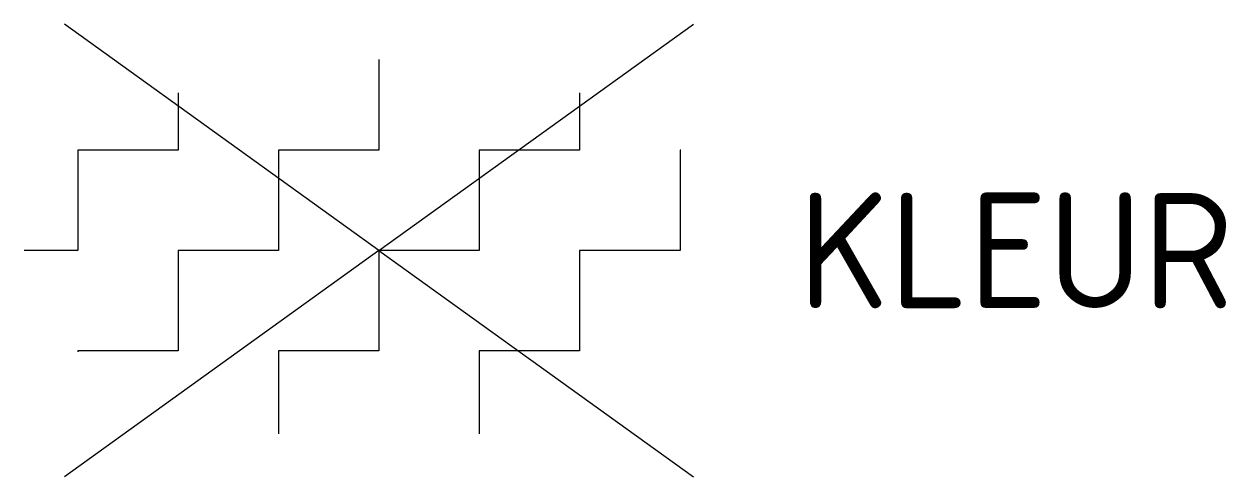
# Model space of a CAD drawing. Header units: metres. Extents: x -5.5 to 13.2, y -3.5 to 3.5.
import ezdxf
from ezdxf.enums import TextEntityAlignment as Align

# ---------------------------------------------------------------- set-up
doc = ezdxf.new("R2010")
doc.units = ezdxf.units.M
doc.styles.add('NLCS-ISO', font='NLCS-ISO.ttf')

msp = doc.modelspace()

# ---------------------------------------------------------------- linework, layer by layer
for q in [(-4.895, 3.524), (4.895, 3.524), (-4.895, -3.524), (4.895, -3.524)]:
    msp.add_line((0, 0), q)
at = {"flags": 128}
for points in [[(0, 2.975), (0, 1.562), (-1.562, 1.562), (-1.562, 0), (-3.125, 0), (-3.125, -1.562), (-4.688, -1.562), (-4.688, -1.562), (-4.688, -1.575)], [(-3.125, 2.453), (-3.125, 1.562), (-4.688, 1.562), (-4.688, 0), (-5.525, 0)], [(3.125, 2.453), (3.125, 1.562), (1.562, 1.562), (1.562, 0), (0, 0), (0, -1.562), (-1.562, -1.562), (-1.562, -2.854)], [(4.702, 1.562), (4.688, 1.562), (4.688, 0), (3.125, 0), (3.125, -1.562), (1.562, -1.562), (1.562, -2.854)]]:
    msp.add_lwpolyline(points, dxfattribs=at)

# ---------------------------------------------------------------- texts
at = {"style": 'NLCS-ISO'}
msp.add_attdef('KLEUR', text='', height=1.8, dxfattribs=at).set_placement((6.525, 0), align=Align.MIDDLE_LEFT)

doc.saveas('drawing.dxf')
